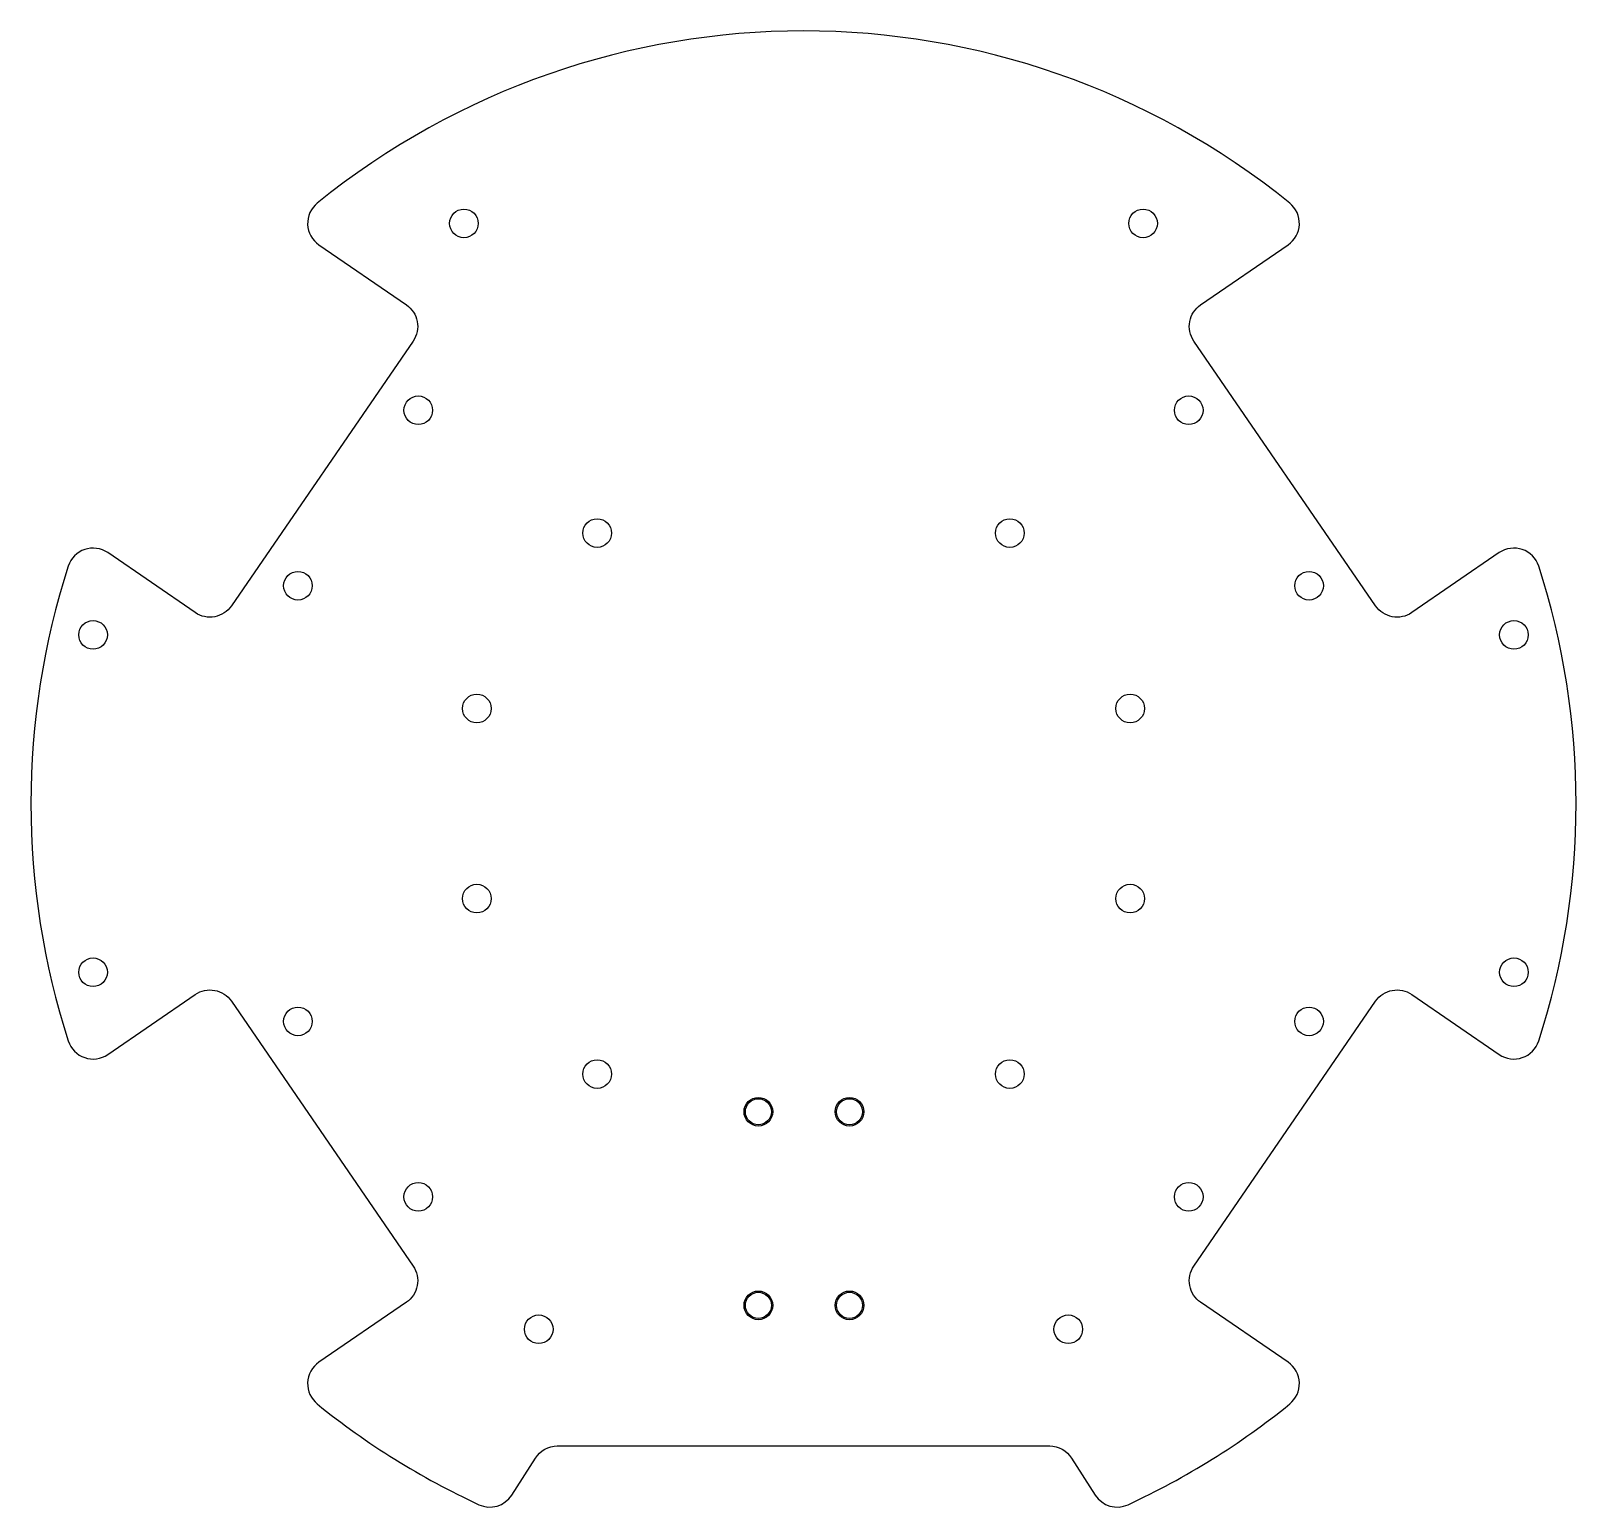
# Model space of a CAD drawing. Header units: millimetres. Extents: x -89 to 89, y -81 to 89.
import ezdxf

# ---------------------------------------------------------------- set-up
doc = ezdxf.new("R2010")
doc.units = ezdxf.units.MM
doc.layers.get('0').update_dxf_attribs({"linetype": 'CONTINUOUS'})

msp = doc.modelspace()

# ---------------------------------------------------------------- linework, layer by layer
msp.add_lwpolyline([(-37.4, -80.76, 0.375299), (-33.61, -79.65), (-30.88, -75.39, -0.255993), (-28.36, -74), (28.36, -74, -0.255993), (30.88, -75.39), (33.61, -79.65, 0.375299), (37.4, -80.76, 0.061832), (56.01, -69.16, 0.501592), (55.82, -64.36), (45.75, -57.45, -0.414214), (44.97, -53.28), (65.9, -22.77, -0.414214), (70.07, -21.99), (80.14, -28.9, 0.501592), (84.69, -27.35, 0.157446), (84.69, 27.35, 0.501592), (80.14, 28.9), (70.07, 21.99, -0.414214), (65.9, 22.77), (44.97, 53.28, -0.414214), (45.75, 57.45), (55.82, 64.36, 0.501592), (56.01, 69.16, 0.354129), (-56.01, 69.16, 0.501592), (-55.82, 64.36), (-45.75, 57.45, -0.414214), (-44.97, 53.28), (-65.9, 22.77, -0.414214), (-70.07, 21.99), (-80.14, 28.9, 0.501592), (-84.69, 27.35, 0.157446), (-84.69, -27.35, 0.501592), (-80.14, -28.9), (-70.07, -21.99, -0.414214), (-65.9, -22.77), (-44.97, -53.28, -0.414214), (-45.75, -57.45), (-55.82, -64.36, 0.501592), (-56.01, -69.16, 0.061832)], format="xyb", close=True)
for centre, radius in [((-39.12, 66.83), 1.65), ((39.12, 66.83), 1.65), ((-44.38, 45.3), 1.65), ((44.38, 45.3), 1.65), ((-23.77, 31.16), 1.65), ((23.77, 31.16), 1.65), ((-58.24, 25.09), 1.65), ((58.24, 25.09), 1.65), ((-81.84, 19.43), 1.65), ((81.84, 19.43), 1.65), ((-37.63, 10.95), 1.65), ((37.63, 10.95), 1.65), ((-37.63, -10.95), 1.65), ((37.63, -10.95), 1.65), ((-81.84, -19.43), 1.65), ((81.84, -19.43), 1.65), ((-58.24, -25.09), 1.65), ((58.24, -25.09), 1.65), ((-23.77, -31.16), 1.65), ((23.77, -31.16), 1.65), ((-5.2, -35.5), 1.65), ((-5.2, -35.5), 1.5), ((5.3, -35.5), 1.65), ((5.3, -35.5), 1.5), ((-44.38, -45.3), 1.65), ((44.38, -45.3), 1.65), ((-5.2, -57.8), 1.65), ((-5.2, -57.8), 1.5), ((5.3, -57.8), 1.65), ((5.3, -57.8), 1.5), ((-30.5, -60.55), 1.65), ((30.5, -60.55), 1.65)]:
    msp.add_circle(centre, radius)

doc.saveas('drawing.dxf')
